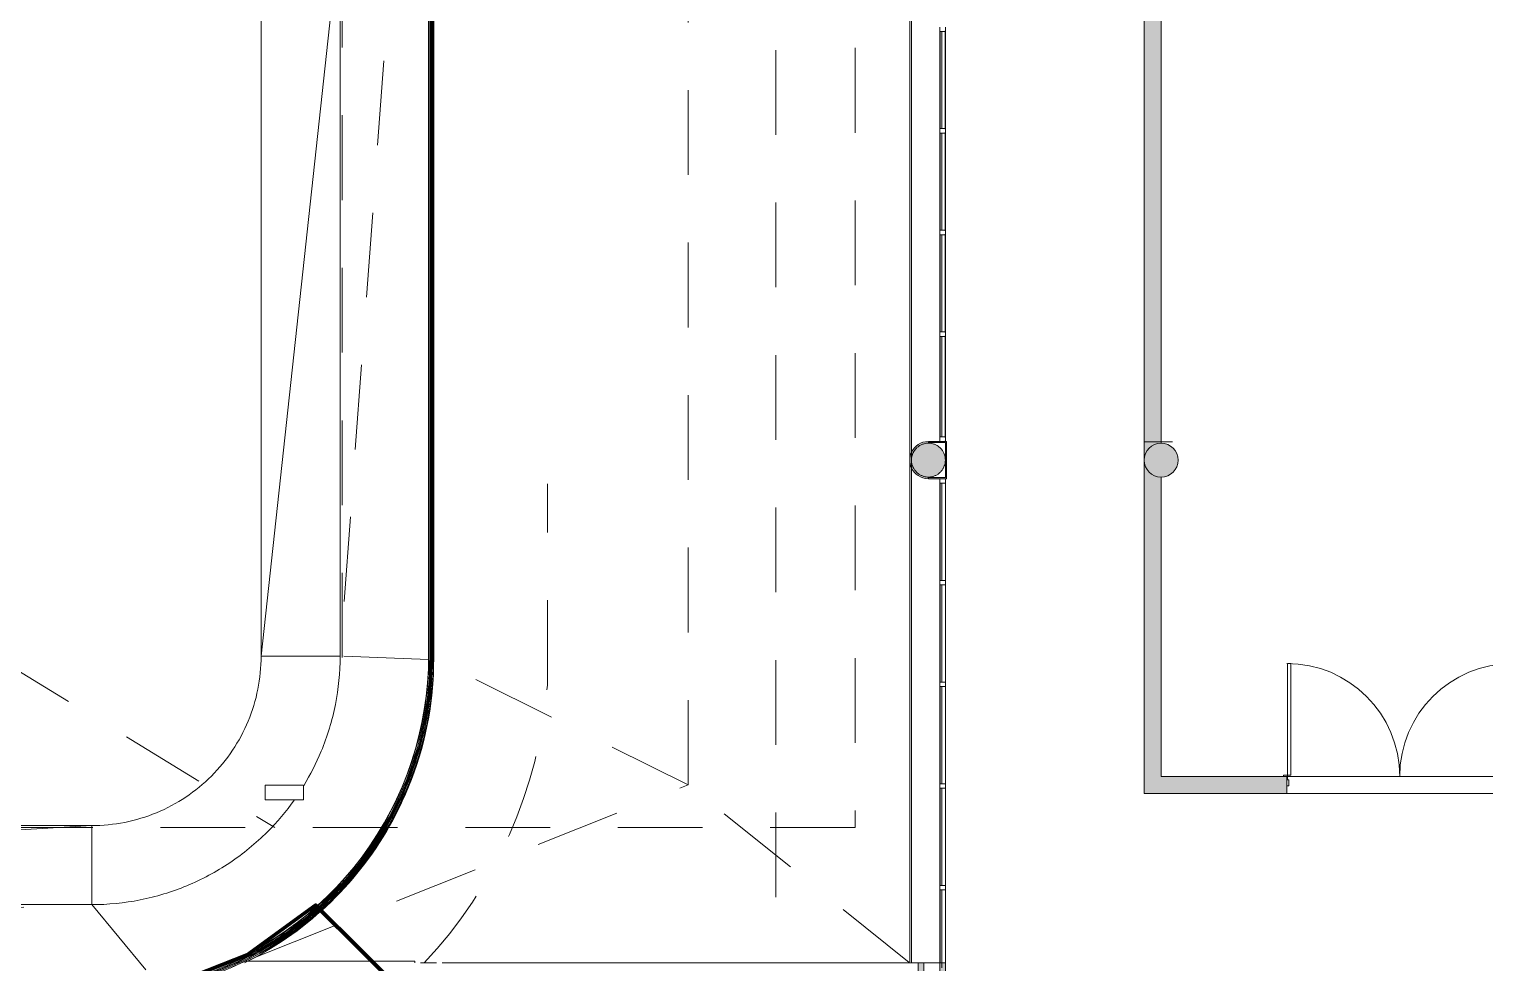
# Model space of a CAD drawing. Header units: metres. Extents: x -227.9 to -141.2, y 39.1 to 91.1.
# Drawn here: x -184.11 to -171.22, y 59.81 to 68.08 of the extents above; entities that cross this region are included whole.
import ezdxf

# ---------------------------------------------------------------- set-up
doc = ezdxf.new("R2010")
doc.units = ezdxf.units.M
doc.linetypes.add('JIS_02_0.7', pattern=[1.35, 0.75, -0.6])
for name, color, linetype, lineweight in [('A-COLS', 7, 'Continuous', 5), ('A-DOOR', 7, 'Continuous', 5), ('A-FLOR', 7, 'Continuous', 5), ('A-FLOR-HRAL', 7, 'Continuous', 5), ('A-GLAZ-CURT', 7, 'Continuous', 5), ('A-GLAZ-CWMG', 7, 'Continuous', 5), ('A-ROOF', 7, 'Continuous', 5), ('A-WALL', 7, 'Continuous', 5), ('I-WALL', 7, 'Continuous', 5)]:
    doc.layers.add(name, color=color, linetype=linetype, lineweight=lineweight)
for name, color, linetype, lineweight, true_color in [('A-DETL', 94, 'Continuous', 5, 0x00a600), ('A-DETL-MBND', 9, 'Continuous', 5, 0xc0c0c0), ('S-COLS', 8, 'Continuous', 9, 0x7f7f7f)]:
    doc.layers.add(name, color=color, linetype=linetype, lineweight=lineweight, true_color=true_color)
doc.layers.add('Chambre', color=40, linetype='Continuous')

msp = doc.modelspace()

# ---------------------------------------------------------------- hatches: boundary and pattern name
at = {"layer": 'A-COLS', "true_color": 0x808080}
msp.add_hatch(color=8, dxfattribs=at).paths.add_polyline_path([(-176.149, 64.099), (-175.989, 64.099), (-175.989, 64.429), (-176.149, 64.429), (-176.149, 64.419), (-175.999, 64.419), (-175.999, 64.109), (-176.149, 64.109)])
at = {"layer": 'A-WALL', "true_color": 0xaaaaaa}
msp.add_hatch(color=253, dxfattribs=at).paths.add_polyline_path([(-176.15, 64.099), (-176.15, 64.114), (-176.192, 64.12), (-176.231, 64.138), (-176.263, 64.166), (-176.286, 64.202), (-176.298, 64.243), (-176.298, 64.285), (-176.286, 64.326), (-176.261, 64.364), (-176.228, 64.392), (-176.188, 64.408), (-176.15, 64.414), (-176.15, 64.429), (-176.192, 64.423), (-176.232, 64.407), (-176.266, 64.381), (-176.292, 64.346), (-176.309, 64.307), (-176.315, 64.264), (-176.309, 64.221), (-176.292, 64.181), (-176.266, 64.147), (-176.232, 64.121), (-176.188, 64.104)])
at = {"layer": 'A-WALL', "true_color": 0x808080}
msp.add_hatch(color=8, dxfattribs=at).paths.add_polyline_path([(-176.24, 59.614), (-176, 59.614), (-176, 59.814), (-176.05, 59.814), (-176.05, 59.664), (-176.19, 59.664), (-176.19, 59.814), (-176.24, 59.814)])
at = {"layer": 'I-WALL', "true_color": 0xaaaaaa}
msp.add_hatch(color=253, dxfattribs=at).paths.add_polyline_path([(-174.239, 61.464), (-174.089, 61.464), (-174.09, 64.114), (-174.132, 64.12), (-174.171, 64.138), (-174.203, 64.166), (-174.226, 64.202), (-174.238, 64.243), (-174.238, 64.285), (-174.226, 64.326), (-174.203, 64.362), (-174.171, 64.39), (-174.132, 64.408), (-174.089, 64.414), (-174.089, 68.898), (-174.239, 68.898), (-174.239, 62.785)])
h = msp.add_hatch(color=253, dxfattribs=at)
h.paths.add_polyline_path([(-169.839, 61.314), (-169.839, 61.464), (-170.977, 61.464), (-170.977, 61.314), (-170.916, 61.314)])
h.paths.add_polyline_path([(-172.977, 61.314), (-172.977, 61.464), (-174.239, 61.464), (-174.239, 61.314)])
at = {"layer": 'S-COLS', "lineweight": 5, "true_color": 0x808080}
msp.add_hatch(color=8, dxfattribs=at).paths.add_polyline_path([(-176.15, 64.114), (-176.107, 64.12), (-176.068, 64.138), (-176.036, 64.166), (-176.013, 64.202), (-176.001, 64.243), (-176.001, 64.285), (-176.013, 64.326), (-176.036, 64.362), (-176.072, 64.392), (-176.111, 64.408), (-176.15, 64.414), (-176.192, 64.408), (-176.231, 64.39), (-176.263, 64.362), (-176.286, 64.326), (-176.298, 64.285), (-176.298, 64.243), (-176.286, 64.202), (-176.261, 64.164), (-176.228, 64.136), (-176.188, 64.12), (-176.185, 64.119)])
at = {"layer": 'S-COLS', "true_color": 0x808080}
msp.add_hatch(color=8, dxfattribs=at).paths.add_polyline_path([(-174.09, 64.114), (-174.047, 64.12), (-174.008, 64.138), (-173.976, 64.166), (-173.953, 64.202), (-173.941, 64.243), (-173.941, 64.285), (-173.953, 64.326), (-173.976, 64.362), (-174.008, 64.39), (-174.047, 64.408), (-174.09, 64.414), (-174.132, 64.408), (-174.171, 64.39), (-174.203, 64.362), (-174.226, 64.326), (-174.238, 64.285), (-174.238, 64.243), (-174.226, 64.202), (-174.203, 64.166), (-174.171, 64.138), (-174.132, 64.12)])

# ---------------------------------------------------------------- linework, layer by layer
at = {"layer": 'A-COLS', "lineweight": 13}
for p, q in [((-175.989, 64.429), (-176.149, 64.429)), ((-176.149, 64.429), (-176.149, 64.419)), ((-176.149, 64.419), (-175.999, 64.419)), ((-175.999, 64.419), (-175.999, 64.109)), ((-175.989, 64.099), (-175.989, 64.429)), ((-175.999, 64.109), (-176.149, 64.109)), ((-176.149, 64.109), (-176.149, 64.099)), ((-176.149, 64.099), (-175.989, 64.099))]:
    msp.add_line(p, q, dxfattribs=at)
at = {"layer": 'A-DETL', "color": 8, "linetype": 'JIS_02_0.7', "true_color": 0x808080}
for p, q in [((-205.15, 75.169), (-181.937, 61.012)), ((-176.3, 73.323), (-176.3, 59.823))]:
    msp.add_line(p, q, dxfattribs=at)
at = {"layer": 'A-DETL', "color": 7, "linetype": 'JIS_02_0.7'}
for p, q in [((-181.341, 62.516), (-181.341, 73.614)), ((-177.5, 73.294), (-177.5, 59.814)), ((-176.8, 73.312), (-176.8, 61.012)), ((-176, 73.33), (-176, 59.83)), ((-174.24, 64.425), (-174.24, 69.148)), ((-173.99, 64.425), (-174.24, 64.425)), ((-176.8, 61.012), (-219.06, 61.012)), ((-180.457, 59.814), (-176.24, 59.814))]:
    msp.add_line(p, q, dxfattribs=at)
at = {"layer": 'A-DETL', "color": 7}
msp.add_line((-176.3, 59.814), (-176.3, 73.323), dxfattribs=at)
at = {"layer": 'A-DETL', "color": 9, "linetype": 'JIS_02_0.7', "lineweight": 9, "true_color": 0xc0c0c0}
msp.add_line((-179.524, 62.273), (-179.524, 64.053), dxfattribs=at)
msp.add_arc((-183.573, 62.596), 4.062, 316.756, 355.437, dxfattribs=at)
at = {"layer": 'A-DETL-MBND'}
for p, q in [((-182.059, 62.529), (-182.059, 73.599)), ((-181.359, 68.986), (-182.059, 62.529)), ((-181.359, 62.529), (-182.059, 62.529)), ((-203.579, 61.029), (-183.559, 61.029)), ((-183.559, 61.029), (-195.237, 60.329)), ((-183.559, 61.029), (-183.559, 60.329))]:
    msp.add_line(p, q, dxfattribs=at)
msp.add_open_spline([(-183.559, 61.029), (-183.461, 61.029), (-183.265, 61.048), (-182.887, 61.162), (-182.471, 61.44), (-182.193, 61.856), (-182.078, 62.234), (-182.059, 62.43), (-182.059, 62.529)], degree=3, knots=[-1, -1, -1, -1, -0.875, -0.75, -0.5, -0.25, -0.125, 0, 0, 0, 0], dxfattribs=at)
at = {"layer": 'A-DOOR', "color": 9, "true_color": 0xc0c0c0}
for p, q in [((-172.972, 61.476), (-172.972, 62.464)), ((-172.972, 62.464), (-172.94, 62.464)), ((-172.94, 62.464), (-172.94, 61.476)), ((-173.007, 61.476), (-172.972, 61.476)), ((-173.007, 61.464), (-173.007, 61.476)), ((-172.977, 61.464), (-173.007, 61.464)), ((-172.977, 61.381), (-172.977, 61.464)), ((-172.96, 61.381), (-172.977, 61.381)), ((-172.94, 61.476), (-172.972, 61.476)), ((-172.972, 61.476), (-172.972, 61.434)), ((-172.972, 61.434), (-172.96, 61.434)), ((-172.96, 61.434), (-172.96, 61.381))]:
    msp.add_line(p, q, dxfattribs=at)
at = {"layer": 'A-DOOR'}
for p, q in [((-172.972, 62.464), (-172.94, 62.464)), ((-172.972, 61.476), (-172.972, 62.464)), ((-172.94, 62.464), (-172.94, 61.476)), ((-172.94, 61.476), (-172.972, 61.476))]:
    msp.add_line(p, q, dxfattribs=at)
for centre, start, end in [((-172.977, 61.464), 360, 90), ((-170.977, 61.464), 90, 180)]:
    msp.add_arc(centre, 1, start, end, dxfattribs=at)
at = {"layer": 'A-FLOR'}
for p, q in [((-172.972, 61.464), (-170.982, 61.464)), ((-170.977, 61.314), (-172.977, 61.314))]:
    msp.add_line(p, q, dxfattribs=at)
at = {"layer": 'A-FLOR-HRAL', "color": 9, "true_color": 0xc0c0c0}
for p, q in [((-180.576, 73.63), (-180.576, 62.531)), ((-180.573, 73.63), (-180.573, 62.531)), ((-180.563, 73.63), (-180.563, 62.531)), ((-180.562, 73.63), (-180.562, 62.531)), ((-180.554, 62.531), (-180.554, 73.63)), ((-180.551, 73.63), (-180.551, 62.531)), ((-180.543, 73.63), (-180.543, 62.531)), ((-180.542, 73.63), (-180.542, 62.531)), ((-180.531, 73.63), (-180.531, 62.531)), ((-180.53, 62.531), (-180.53, 73.63)), ((-180.529, 62.531), (-180.529, 73.63)), ((-180.576, 62.531), (-180.578, 62.412)), ((-180.563, 62.531), (-180.562, 62.531)), ((-180.562, 62.531), (-180.544, 62.531)), ((-180.554, 62.531), (-180.551, 62.531)), ((-180.544, 62.531), (-180.543, 62.531)), ((-180.543, 62.531), (-180.542, 62.531)), ((-180.532, 62.418), (-180.53, 62.531)), ((-180.531, 62.418), (-180.529, 62.531)), ((-180.578, 62.412), (-180.585, 62.293)), ((-180.539, 62.298), (-180.532, 62.418)), ((-180.538, 62.298), (-180.531, 62.418)), ((-180.585, 62.293), (-180.597, 62.175)), ((-180.551, 62.177), (-180.539, 62.298)), ((-180.55, 62.177), (-180.538, 62.298)), ((-180.597, 62.175), (-180.614, 62.057)), ((-180.568, 62.058), (-180.551, 62.177)), ((-180.566, 62.057), (-180.55, 62.177)), ((-180.614, 62.057), (-180.635, 61.94)), ((-180.589, 61.939), (-180.568, 62.058)), ((-180.588, 61.938), (-180.566, 62.057)), ((-180.635, 61.94), (-180.661, 61.824)), ((-180.615, 61.821), (-180.589, 61.939)), ((-180.614, 61.82), (-180.588, 61.938)), ((-180.661, 61.824), (-180.692, 61.709)), ((-180.662, 61.772), (-180.661, 61.774)), ((-180.646, 61.704), (-180.615, 61.821)), ((-180.645, 61.703), (-180.614, 61.82)), ((-180.692, 61.709), (-180.727, 61.595)), ((-180.694, 61.66), (-180.693, 61.662)), ((-180.681, 61.588), (-180.646, 61.704)), ((-180.68, 61.588), (-180.645, 61.703)), ((-180.727, 61.595), (-180.766, 61.483)), ((-180.721, 61.474), (-180.681, 61.588)), ((-180.72, 61.474), (-180.68, 61.588)), ((-180.811, 61.372), (-180.859, 61.263)), ((-180.815, 61.251), (-180.766, 61.362)), ((-180.814, 61.251), (-180.765, 61.361)), ((-180.766, 61.483), (-180.811, 61.372)), ((-180.777, 61.424), (-180.776, 61.426)), ((-180.766, 61.362), (-180.721, 61.474)), ((-180.765, 61.361), (-180.72, 61.474)), ((-180.859, 61.263), (-180.912, 61.157)), ((-180.868, 61.143), (-180.815, 61.251)), ((-180.867, 61.142), (-180.817, 61.245)), ((-180.822, 61.317), (-180.821, 61.319)), ((-180.816, 61.246), (-180.814, 61.251)), ((-180.912, 61.157), (-180.969, 61.052)), ((-180.926, 61.037), (-180.868, 61.143)), ((-180.925, 61.036), (-180.867, 61.142)), ((-180.969, 61.052), (-181.03, 60.95)), ((-180.988, 60.933), (-180.926, 61.037)), ((-180.987, 60.932), (-180.925, 61.036)), ((-181.096, 60.85), (-181.165, 60.753)), ((-181.03, 60.95), (-181.096, 60.85)), ((-181.054, 60.831), (-180.988, 60.933)), ((-181.053, 60.831), (-180.987, 60.932)), ((-181.165, 60.753), (-181.238, 60.659)), ((-181.197, 60.637), (-181.124, 60.733)), ((-181.197, 60.636), (-181.123, 60.732)), ((-181.124, 60.733), (-181.054, 60.831)), ((-181.123, 60.732), (-181.053, 60.831)), ((-181.238, 60.659), (-181.314, 60.568)), ((-181.275, 60.544), (-181.197, 60.637)), ((-181.274, 60.544), (-181.197, 60.636)), ((-181.395, 60.48), (-181.473, 60.401)), ((-181.441, 60.369), (-181.356, 60.455)), ((-181.314, 60.568), (-181.395, 60.48)), ((-181.356, 60.455), (-181.275, 60.544)), ((-181.355, 60.454), (-181.274, 60.544)), ((-181.473, 60.401), (-181.559, 60.321)), ((-181.53, 60.285), (-181.443, 60.367)), ((-181.53, 60.284), (-181.442, 60.366)), ((-181.463, 60.392), (-181.464, 60.392)), ((-181.45, 60.378), (-181.463, 60.392)), ((-181.455, 60.383), (-181.458, 60.386)), ((-181.449, 60.377), (-181.45, 60.378)), ((-181.443, 60.367), (-181.441, 60.369)), ((-181.442, 60.366), (-181.44, 60.368)), ((-181.44, 60.368), (-181.355, 60.454)), ((-181.648, 60.243), (-181.74, 60.17)), ((-181.715, 60.132), (-181.621, 60.207)), ((-181.714, 60.131), (-181.62, 60.206)), ((-181.559, 60.321), (-181.648, 60.243)), ((-181.621, 60.207), (-181.53, 60.285)), ((-181.62, 60.206), (-181.606, 60.218)), ((-181.606, 60.218), (-181.53, 60.284)), ((-181.836, 60.1), (-181.933, 60.034)), ((-181.74, 60.17), (-181.836, 60.1)), ((-181.811, 60.061), (-181.715, 60.132)), ((-181.811, 60.06), (-181.714, 60.131)), ((-182.034, 59.972), (-182.137, 59.914)), ((-181.933, 60.034), (-182.034, 59.972)), ((-182.013, 59.931), (-181.911, 59.994)), ((-182.012, 59.93), (-181.91, 59.993)), ((-181.911, 59.994), (-181.811, 60.061)), ((-181.91, 59.993), (-181.811, 60.06)), ((-182.242, 59.86), (-182.349, 59.81)), ((-182.333, 59.767), (-182.231, 59.814)), ((-182.333, 59.768), (-182.234, 59.814)), ((-182.137, 59.914), (-182.242, 59.86)), ((-182.234, 59.814), (-182.224, 59.818)), ((-182.231, 59.814), (-182.224, 59.817)), ((-182.224, 59.818), (-182.117, 59.873)), ((-182.224, 59.817), (-182.117, 59.872)), ((-182.129, 59.878), (-182.132, 59.876)), ((-182.117, 59.872), (-182.012, 59.93)), ((-182.117, 59.873), (-182.069, 59.9)), ((-182.11, 59.888), (-182.113, 59.887)), ((-182.069, 59.9), (-182.013, 59.931))]:
    msp.add_line(p, q, dxfattribs=at)
at = {"layer": 'A-FLOR-HRAL'}
for p, q in [((-180.563, 66.532), (-180.562, 66.532)), ((-180.563, 66.531), (-180.563, 66.532)), ((-180.562, 66.531), (-180.563, 66.531)), ((-180.562, 66.532), (-180.544, 66.532)), ((-180.562, 66.532), (-180.562, 66.531)), ((-180.544, 66.531), (-180.562, 66.531)), ((-180.544, 66.532), (-180.543, 66.532)), ((-180.543, 66.531), (-180.544, 66.531)), ((-180.543, 66.532), (-180.542, 66.532)), ((-180.543, 66.531), (-180.543, 66.532)), ((-180.542, 66.531), (-180.543, 66.531)), ((-180.542, 66.532), (-180.542, 66.531)), ((-180.563, 64.532), (-180.562, 64.532)), ((-180.563, 64.531), (-180.563, 64.532)), ((-180.562, 64.531), (-180.563, 64.531)), ((-180.562, 64.532), (-180.544, 64.532)), ((-180.562, 64.532), (-180.562, 64.531)), ((-180.544, 64.531), (-180.562, 64.531)), ((-180.544, 64.532), (-180.543, 64.532)), ((-180.543, 64.531), (-180.544, 64.531)), ((-180.543, 64.532), (-180.542, 64.532)), ((-180.543, 64.531), (-180.543, 64.532)), ((-180.542, 64.531), (-180.543, 64.531)), ((-180.542, 64.532), (-180.542, 64.531)), ((-180.588, 62.142), (-180.568, 62.139)), ((-180.588, 62.142), (-180.588, 62.141)), ((-180.568, 62.139), (-180.588, 62.141)), ((-180.568, 62.139), (-180.567, 62.139)), ((-180.567, 62.138), (-180.568, 62.139)), ((-180.568, 62.139), (-180.568, 62.139)), ((-180.567, 62.139), (-180.567, 62.138))]:
    msp.add_line(p, q, dxfattribs=at)
at = {"layer": 'A-FLOR-HRAL', "color": 9, "true_color": 0xc0c0c0}
for centre, radius, start, end in [((-183.552, 62.531), 2.979, 314.316, 0), ((-183.552, 62.531), 2.989, 314.316, 0), ((-183.552, 62.531), 2.99, 314.316, 0), ((-183.552, 62.531), 2.998, 314.316, 0), ((-183.552, 62.531), 3.002, 323.3991, 0), ((-183.552, 62.531), 3.021, 341.9064, 0), ((-183.552, 62.531), 3.011, 352.6385, 0), ((-183.552, 62.531), 3.01, 359.7322, 0), ((-183.552, 62.531), 3.01, 356.1618, 359.7174), ((-183.552, 62.531), 3.01, 353.7903, 356.1618), ((-183.552, 62.531), 3.01, 314.316, 352.954), ((-183.552, 62.531), 3.011, 350.3812, 352.6385), ((-183.552, 62.531), 3.01, 352.9717, 353.7903), ((-183.552, 62.531), 3.011, 349.4236, 350.3812), ((-183.552, 62.531), 3.011, 314.316, 349.4236), ((-183.552, 62.531), 3.021, 314.316, 341.8988), ((-183.552, 62.531), 3.002, 314.316, 323.399), ((-183.535, 62.513), 2.954, 282.183, 314.316), ((-183.535, 62.513), 2.965, 282.183, 314.316), ((-183.535, 62.513), 2.973, 282.183, 314.316), ((-183.535, 62.513), 2.977, 282.183, 314.316), ((-183.535, 62.513), 2.985, 282.183, 314.316), ((-183.535, 62.513), 2.986, 282.183, 314.316), ((-183.535, 62.513), 2.996, 295.83, 314.316), ((-183.535, 62.513), 2.964, 313.2825, 314.316), ((-183.535, 62.513), 2.964, 313.2825, 313.9508), ((-183.535, 62.513), 2.964, 309.9513, 311.7447), ((-183.535, 62.513), 2.964, 309.9513, 310.2993), ((-183.535, 62.513), 2.964, 311.2122, 311.7447), ((-183.535, 62.513), 2.964, 302.7441, 304.6896), ((-183.535, 62.513), 2.964, 303.9093, 304.6896), ((-183.535, 62.513), 2.964, 306.1015, 308.1575), ((-183.535, 62.513), 2.964, 306.1015, 306.8304), ((-183.535, 62.513), 2.964, 307.7433, 308.1575), ((-183.535, 62.513), 2.964, 298.9386, 300.9585), ((-183.535, 62.513), 2.964, 298.9386, 299.7101), ((-183.535, 62.513), 2.964, 300.6229, 300.9585), ((-183.535, 62.513), 2.964, 302.7441, 303.179), ((-183.535, 62.513), 2.996, 282.183, 295.83), ((-183.535, 62.513), 2.964, 295.5404, 297.5603), ((-183.535, 62.513), 2.964, 295.5404, 295.876), ((-183.535, 62.513), 2.964, 296.7889, 297.5603)]:
    msp.add_arc(centre, radius, start, end, dxfattribs=at)
at = {"layer": 'A-GLAZ-CURT', "lineweight": 9}
for p, q in [((-176.001, 68.059), (-176.031, 68.059)), ((-176.031, 68.059), (-176.031, 67.199)), ((-176.001, 67.199), (-176.001, 68.059)), ((-176.031, 67.199), (-176.001, 67.199)), ((-176.001, 67.159), (-176.031, 67.159)), ((-176.031, 67.159), (-176.031, 66.299)), ((-176.001, 66.299), (-176.001, 67.159)), ((-176.031, 66.299), (-176.001, 66.299)), ((-176.001, 66.259), (-176.031, 66.259)), ((-176.031, 66.259), (-176.031, 65.399)), ((-176.001, 65.399), (-176.001, 66.259)), ((-176.031, 65.399), (-176.001, 65.399)), ((-176.001, 65.359), (-176.031, 65.359)), ((-176.031, 65.359), (-176.031, 64.469)), ((-176.001, 64.469), (-176.001, 65.359)), ((-176.031, 64.469), (-176.001, 64.469)), ((-176, 64.059), (-176.03, 64.059)), ((-176.03, 64.059), (-176.03, 63.199)), ((-176, 63.199), (-176, 64.059)), ((-176.03, 63.199), (-176, 63.199)), ((-176, 63.159), (-176.03, 63.159)), ((-176.03, 63.159), (-176.03, 62.299)), ((-176, 62.299), (-176, 63.159)), ((-176.03, 62.299), (-176, 62.299)), ((-176, 62.259), (-176.03, 62.259)), ((-176.03, 62.259), (-176.03, 61.399)), ((-176, 61.399), (-176, 62.259)), ((-176.03, 61.399), (-176, 61.399)), ((-176, 61.359), (-176.03, 61.359)), ((-176.03, 61.359), (-176.03, 60.499)), ((-176, 60.499), (-176, 61.359)), ((-176.03, 60.499), (-176, 60.499)), ((-176, 60.459), (-176.03, 60.459)), ((-176.03, 60.459), (-176.03, 59.771)), ((-176, 59.771), (-176, 60.459))]:
    msp.add_line(p, q, dxfattribs=at)
at = {"layer": 'A-GLAZ-CWMG', "lineweight": 13, "extrusion": (0, 0, -1)}
for p, q in [((-176.05, 68.095), (-176.05, 68.063)), ((-176, 68.063), (-176, 68.095)), ((-176.046, 68.059), (-176.004, 68.059)), ((-176.05, 67.195), (-176.05, 67.163)), ((-176.004, 67.199), (-176.046, 67.199)), ((-176.046, 67.159), (-176.004, 67.159)), ((-176, 67.163), (-176, 67.195)), ((-176.05, 66.295), (-176.05, 66.263)), ((-176.004, 66.299), (-176.046, 66.299)), ((-176.046, 66.259), (-176.004, 66.259)), ((-176, 66.263), (-176, 66.295)), ((-176.05, 65.395), (-176.05, 65.363)), ((-176.004, 65.399), (-176.046, 65.399)), ((-176.046, 65.359), (-176.004, 65.359)), ((-176, 65.363), (-176, 65.395)), ((-176.05, 64.465), (-176.05, 64.433)), ((-176.004, 64.469), (-176.046, 64.469)), ((-176, 64.433), (-176, 64.465)), ((-176.046, 64.429), (-176.004, 64.429)), ((-176.049, 63.195), (-176.049, 63.163)), ((-176.003, 63.199), (-176.045, 63.199)), ((-175.999, 63.163), (-175.999, 63.195)), ((-176.045, 63.159), (-176.003, 63.159)), ((-176.049, 62.295), (-176.049, 62.263)), ((-176.003, 62.299), (-176.045, 62.299)), ((-176.045, 62.259), (-176.003, 62.259)), ((-175.999, 62.263), (-175.999, 62.295)), ((-176.049, 61.395), (-176.049, 61.363)), ((-176.003, 61.399), (-176.045, 61.399)), ((-176.045, 61.359), (-176.003, 61.359)), ((-175.999, 61.363), (-175.999, 61.395)), ((-176.049, 60.495), (-176.049, 60.463)), ((-176.003, 60.499), (-176.045, 60.499)), ((-176.045, 60.459), (-176.003, 60.459)), ((-175.999, 60.463), (-175.999, 60.495))]:
    msp.add_line(p, q, dxfattribs=at)
at = {"layer": 'A-GLAZ-CWMG'}
for p, q in [((-176.05, 68.063), (-176.05, 67.629)), ((-176.05, 68.063), (-176.05, 67.629)), ((-176, 67.629), (-176, 68.063)), ((-176, 68.063), (-176, 67.629)), ((-176.046, 68.059), (-176.046, 67.629)), ((-176.05, 67.629), (-176.05, 67.195)), ((-176.05, 67.629), (-176.05, 67.195)), ((-176.046, 67.629), (-176.046, 67.199)), ((-176, 67.195), (-176, 67.629)), ((-176, 67.629), (-176, 67.195)), ((-176.05, 67.163), (-176.05, 66.729)), ((-176.05, 67.163), (-176.05, 66.729)), ((-176.046, 67.159), (-176.046, 66.729)), ((-176, 66.729), (-176, 67.163)), ((-176, 67.163), (-176, 66.729)), ((-176.05, 66.729), (-176.05, 66.295)), ((-176.05, 66.729), (-176.05, 66.295)), ((-176.046, 66.729), (-176.046, 66.299)), ((-176, 66.295), (-176, 66.729)), ((-176, 66.729), (-176, 66.295)), ((-176.05, 66.263), (-176.05, 65.829)), ((-176.05, 66.263), (-176.05, 65.829)), ((-176.046, 66.259), (-176.046, 65.829)), ((-176, 65.829), (-176, 66.263)), ((-176, 66.263), (-176, 65.829)), ((-176.05, 65.829), (-176.05, 65.395)), ((-176.05, 65.829), (-176.05, 65.395)), ((-176.046, 65.829), (-176.046, 65.399)), ((-176, 65.395), (-176, 65.829)), ((-176, 65.829), (-176, 65.395)), ((-176.05, 65.363), (-176.05, 64.929)), ((-176.05, 65.363), (-176.05, 64.929)), ((-176.046, 65.359), (-176.046, 64.929)), ((-176, 64.929), (-176, 65.363)), ((-176, 65.363), (-176, 64.929)), ((-176.05, 64.929), (-176.05, 64.469)), ((-176.05, 64.929), (-176.05, 64.469)), ((-176.046, 64.929), (-176.046, 64.469)), ((-176, 64.469), (-176, 64.929)), ((-176, 64.929), (-176, 64.469)), ((-176.047, 64.469), (-176.05, 64.469)), ((-176, 64.469), (-176.001, 64.469)), ((-176.049, 64.059), (-176.049, 63.639)), ((-176.049, 64.059), (-176.046, 64.059)), ((-176.049, 64.059), (-176.049, 63.639)), ((-176.045, 64.059), (-176.045, 63.639)), ((-176, 64.059), (-175.999, 64.059)), ((-175.999, 63.639), (-175.999, 64.059)), ((-175.999, 64.059), (-175.999, 63.639)), ((-176.049, 63.639), (-176.049, 63.195)), ((-176.049, 63.639), (-176.049, 63.195)), ((-176.045, 63.639), (-176.045, 63.199)), ((-175.999, 63.195), (-175.999, 63.639)), ((-175.999, 63.639), (-175.999, 63.195)), ((-176.049, 63.163), (-176.049, 62.729)), ((-176.049, 63.163), (-176.049, 62.729)), ((-175.999, 62.729), (-175.999, 63.163)), ((-175.999, 63.163), (-175.999, 62.729)), ((-176.045, 63.159), (-176.045, 62.729)), ((-176.049, 62.729), (-176.049, 62.295)), ((-176.049, 62.729), (-176.049, 62.295)), ((-176.045, 62.729), (-176.045, 62.299)), ((-175.999, 62.295), (-175.999, 62.729)), ((-175.999, 62.729), (-175.999, 62.295)), ((-176.049, 62.263), (-176.049, 61.829)), ((-176.049, 62.263), (-176.049, 61.829)), ((-176.045, 62.259), (-176.045, 61.829)), ((-175.999, 61.829), (-175.999, 62.263)), ((-175.999, 62.263), (-175.999, 61.829)), ((-176.049, 61.829), (-176.049, 61.395)), ((-176.049, 61.829), (-176.049, 61.395)), ((-176.045, 61.829), (-176.045, 61.399)), ((-175.999, 61.395), (-175.999, 61.829)), ((-175.999, 61.829), (-175.999, 61.395)), ((-176.049, 61.363), (-176.049, 60.929)), ((-176.049, 61.363), (-176.049, 60.929)), ((-176.045, 61.359), (-176.045, 60.929)), ((-175.999, 60.929), (-175.999, 61.363)), ((-175.999, 61.363), (-175.999, 60.929)), ((-176.049, 60.929), (-176.049, 60.495)), ((-176.049, 60.929), (-176.049, 60.495)), ((-176.045, 60.929), (-176.045, 60.499)), ((-175.999, 60.495), (-175.999, 60.929)), ((-175.999, 60.929), (-175.999, 60.495)), ((-176.049, 60.463), (-176.049, 60.146)), ((-176.049, 60.463), (-176.049, 60.146)), ((-176.045, 60.459), (-176.045, 60.146)), ((-175.999, 60.146), (-175.999, 60.463)), ((-175.999, 60.463), (-175.999, 60.146)), ((-176.049, 60.146), (-176.049, 59.814)), ((-176.049, 60.146), (-176.049, 59.814)), ((-176.045, 60.146), (-176.045, 59.814)), ((-175.999, 59.767), (-175.999, 60.146)), ((-175.999, 60.146), (-175.999, 59.767))]:
    msp.add_line(p, q, dxfattribs=at)
at = {"layer": 'A-GLAZ-CWMG', "lineweight": 13}
for p, q in [((-176.049, 64.095), (-176.049, 64.063)), ((-176.003, 64.099), (-176.045, 64.099)), ((-175.999, 64.063), (-175.999, 64.095)), ((-176.045, 64.059), (-176.003, 64.059))]:
    msp.add_line(p, q, dxfattribs=at)
at = {"layer": 'A-GLAZ-CWMG', "lineweight": 13, "extrusion": (0, 0, -1)}
for centre, start, end in [((176.046, 68.063), 270, 0), ((176.004, 68.063), 180, 270), ((176.046, 67.195), 0, 90), ((176.046, 67.163), 270, 0), ((176.004, 67.195), 90, 180), ((176.004, 67.163), 180, 270), ((176.046, 66.295), 0, 90), ((176.046, 66.263), 270, 0), ((176.004, 66.295), 90, 180), ((176.004, 66.263), 180, 270), ((176.046, 65.395), 0, 90), ((176.046, 65.363), 270, 0), ((176.004, 65.395), 90, 180), ((176.004, 65.363), 180, 270), ((176.046, 64.465), 0, 90), ((176.004, 64.465), 90, 180), ((176.046, 64.433), 270, 0), ((176.004, 64.433), 180, 270), ((176.045, 63.195), 0, 90), ((176.045, 63.163), 270, 0), ((176.003, 63.195), 90, 180), ((176.003, 63.163), 180, 270), ((176.045, 62.295), 0, 90), ((176.045, 62.263), 270, 0), ((176.003, 62.295), 90, 180), ((176.003, 62.263), 180, 270), ((176.045, 61.395), 0, 90), ((176.045, 61.363), 270, 0), ((176.003, 61.395), 90, 180), ((176.003, 61.363), 180, 270), ((176.045, 60.495), 0, 90), ((176.045, 60.463), 270, 0), ((176.003, 60.495), 90, 180), ((176.003, 60.463), 180, 270)]:
    msp.add_arc(centre, 0.004, start, end, dxfattribs=at)
at = {"layer": 'A-GLAZ-CWMG', "lineweight": 13}
for centre, start, end in [((-176.045, 64.095), 90, 180), ((-176.003, 64.095), 360, 90), ((-176.045, 64.063), 180, 270), ((-176.003, 64.063), 270, 360)]:
    msp.add_arc(centre, 0.004, start, end, dxfattribs=at)
at = {"layer": 'A-ROOF'}
for p, q in [((-181.359, 62.529), (-181.359, 73.599)), ((-176.315, 71.699), (-176.315, 59.823)), ((-180.957, 60.98), (-180.959, 60.976)), ((-180.914, 61.055), (-180.915, 61.053)), ((-180.995, 60.916), (-180.997, 60.913)), ((-203.579, 60.329), (-183.559, 60.329)), ((-180.507, 59.814), (-180.647, 59.814))]:
    msp.add_line(p, q, dxfattribs=at)
at = {"layer": 'A-ROOF', "color": 9, "linetype": 'JIS_02_0.7', "true_color": 0xc0c0c0}
for p, q in [((-178.277, 61.389), (-178.277, 73.406)), ((-180.576, 73.185), (-181.359, 62.529)), ((-180.576, 62.5), (-181.359, 62.529)), ((-178.277, 61.389), (-180.529, 62.506)), ((-182.114, 59.862), (-178.277, 61.389)), ((-176.32, 59.817), (-178.277, 61.389)), ((-201.099, 59.679), (-183.559, 60.329)), ((-183.559, 60.329), (-182.923, 59.564))]:
    msp.add_line(p, q, dxfattribs=at)
at = {"layer": 'A-ROOF'}
for start, end in [(329.6762, 330.4189), (330.5265, 330.6352), (296.471, 327.7664), (327.8898, 328.0784), (328.3221, 329.353)]:
    msp.add_arc((-183.544, 62.499), 3, start, end, dxfattribs=at)
for points, knots in [([(-181.681, 61.382), (-181.622, 61.48), (-181.505, 61.71), (-181.387, 62.097), (-181.359, 62.384), (-181.359, 62.529)], [-0.3488201, -0.3488201, -0.3488201, -0.3488201, -0.25, -0.125, 0, 0, 0, 0]), ([(-183.559, 60.329), (-183.415, 60.329), (-183.127, 60.357), (-182.712, 60.483), (-182.329, 60.688), (-182.009, 60.95), (-181.836, 61.155), (-181.764, 61.256)], [-1, -1, -1, -1, -0.875, -0.75, -0.625, -0.5, -0.3926195, -0.3926195, -0.3926195, -0.3926195])]:
    msp.add_open_spline(points, degree=3, knots=knots, dxfattribs=at)
at = {"layer": 'A-WALL'}
for p, q in [((-176.3, 71.699), (-176.3, 64.328)), ((-176, 64.469), (-176, 64.465)), ((-176, 64.433), (-176, 64.429)), ((-176, 64.419), (-176, 64.109)), ((-176.3, 64.2), (-176.3, 59.814)), ((-180.529, 62.513), (-180.531, 62.513)), ((-180.531, 62.398), (-180.531, 62.402)), ((-180.529, 62.48), (-180.529, 62.482)), ((-182.022, 61.387), (-181.682, 61.387)), ((-182.022, 61.257), (-182.022, 61.387)), ((-181.682, 61.257), (-181.682, 61.387)), ((-181.682, 61.257), (-182.022, 61.257)), ((-182.203, 59.829), (-180.697, 59.829)), ((-180.697, 59.829), (-180.697, 59.814)), ((-180.457, 59.814), (-176.24, 59.814)), ((-176.19, 59.814), (-176.05, 59.814))]:
    msp.add_line(p, q, dxfattribs=at)
at = {"layer": 'A-WALL', "lineweight": 13}
for p, q in [((-176.15, 64.414), (-176.15, 64.429)), ((-176.15, 64.099), (-176.15, 64.114)), ((-176.19, 59.814), (-176.24, 59.814)), ((-176.24, 59.814), (-176.24, 59.614)), ((-176.19, 59.664), (-176.19, 59.814)), ((-176, 59.814), (-176.05, 59.814)), ((-176.05, 59.814), (-176.05, 59.664)), ((-176, 59.614), (-176, 59.814))]:
    msp.add_line(p, q, dxfattribs=at)
for radius, start, end in [(0.165, 157.024, 202.976), (0.165, 90, 157.024), (0.15, 152.8907, 159.713), (0.15, 143.7795, 152.8907), (0.15, 137.1493, 143.7795), (0.15, 127.6461, 137.1493), (0.15, 121.4225, 127.6461), (0.15, 120.8813, 121.4225), (0.15, 110.9147, 120.5857), (0.15, 105.7068, 110.9147), (0.15, 105.2457, 105.7068), (0.15, 90, 104.9857), (0.165, 202.976, 270), (0.15, 175.5552, 184.4448), (0.15, 168.6525, 175.5552), (0.15, 184.4448, 191.3475), (0.15, 163.9627, 168.6525), (0.15, 191.3475, 196.0373), (0.15, 159.713, 163.533), (0.15, 196.467, 200.287), (0.15, 200.287, 207.1093), (0.15, 207.1093, 216.2205), (0.15, 216.2205, 222.8507), (0.15, 222.8507, 232.3539), (0.15, 232.3539, 238.5775), (0.15, 238.5775, 239.1187), (0.15, 239.3776, 249.0853), (0.15, 249.4605, 254.2932), (0.15, 254.2932, 254.7543), (0.15, 254.9672, 270)]:
    msp.add_arc((-176.15, 64.264), radius, start, end, dxfattribs=at)
at = {"layer": 'A-WALL'}
for start, end in [(359.6089, 0.051), (335.0953, 356.3347), (356.3372, 357.5673), (331.5332, 335.0788), (296.917, 331.5226)]:
    msp.add_arc((-183.537, 62.511), 3.008, start, end, dxfattribs=at)
at = {"layer": 'Chambre', "lineweight": 140}
msp.add_lwpolyline([(-185.858, 59.526), (-183.594, 59.527), (-182.87, 59.613), (-182.183, 59.886), (-181.576, 60.325), (-180.759, 59.512), (-180.759, 52.291), (-185.269, 52.291), (-185.269, 53.528), (-185.865, 53.541), (-185.858, 59.526)], dxfattribs=at)
at = {"layer": 'I-WALL', "lineweight": 13}
for p, q in [((-174.239, 68.898), (-174.239, 61.314)), ((-174.089, 64.414), (-174.089, 68.898)), ((-174.089, 61.464), (-174.089, 64.114)), ((-173.007, 61.464), (-174.089, 61.464)), ((-172.977, 61.314), (-172.977, 61.381)), ((-174.239, 61.314), (-172.977, 61.314))]:
    msp.add_line(p, q, dxfattribs=at)
at = {"layer": 'S-COLS', "color": 7}
for centre, start, end in [((-176.15, 64.264), 152.8907, 159.713), ((-176.15, 64.264), 143.7795, 152.8907), ((-176.15, 64.264), 137.1493, 143.7795), ((-176.15, 64.264), 127.6461, 137.1493), ((-176.15, 64.264), 121.4225, 127.6461), ((-176.15, 64.264), 120.8813, 121.4225), ((-176.15, 64.264), 110.9147, 120.5857), ((-176.15, 64.264), 105.7068, 110.9147), ((-176.15, 64.264), 105.2457, 105.7068), ((-176.15, 64.264), 90, 104.9857), ((-176.15, 64.264), 74.9672, 90), ((-176.15, 64.264), 74.2932, 74.7543), ((-176.15, 64.264), 69.0853, 74.2932), ((-176.15, 64.264), 59.4143, 69.0853), ((-176.15, 64.264), 58.5775, 59.1187), ((-176.15, 64.264), 52.3539, 58.5775), ((-176.15, 64.264), 42.8507, 52.3539), ((-176.15, 64.264), 36.2205, 42.8507), ((-176.15, 64.264), 27.1093, 36.2205), ((-176.15, 64.264), 20.287, 27.1093), ((-174.09, 64.264), 90, 270), ((-174.09, 64.264), 270, 90), ((-176.15, 64.264), 175.5552, 184.4448), ((-176.15, 64.264), 168.6525, 175.5552), ((-176.15, 64.264), 184.4448, 191.3475), ((-176.15, 64.264), 163.9627, 168.6525), ((-176.15, 64.264), 191.3475, 196.0373), ((-176.15, 64.264), 159.713, 163.533), ((-176.15, 64.264), 196.467, 200.287), ((-176.15, 64.264), 200.287, 207.1093), ((-176.15, 64.264), 207.1093, 216.2205), ((-176.15, 64.264), 323.7795, 332.8907), ((-176.15, 64.264), 332.8907, 339.713), ((-176.15, 64.264), 16.467, 20.287), ((-176.15, 64.264), 339.713, 343.533), ((-176.15, 64.264), 11.3475, 16.0373), ((-176.15, 64.264), 343.9627, 348.6525), ((-176.15, 64.264), 4.4448, 11.3475), ((-176.15, 64.264), 348.6525, 355.5552), ((-176.15, 64.264), 355.5552, 4.4448), ((-176.15, 64.264), 216.2205, 222.8507), ((-176.15, 64.264), 222.8507, 232.3539), ((-176.15, 64.264), 232.3539, 238.5775), ((-176.15, 64.264), 238.5775, 239.1187), ((-176.15, 64.264), 239.3776, 249.0853), ((-176.15, 64.264), 249.4605, 254.2932), ((-176.15, 64.264), 254.2932, 254.7543), ((-176.15, 64.264), 254.9672, 270), ((-176.15, 64.264), 270, 284.9857), ((-176.15, 64.264), 285.2457, 285.7068), ((-176.15, 64.264), 285.7068, 290.5395), ((-176.15, 64.264), 290.9147, 300.6224), ((-176.15, 64.264), 300.8813, 301.4225), ((-176.15, 64.264), 301.4225, 307.6461), ((-176.15, 64.264), 307.6461, 317.1493), ((-176.15, 64.264), 317.1493, 323.7795)]:
    msp.add_arc(centre, 0.15, start, end, dxfattribs=at)

doc.saveas('drawing.dxf')
